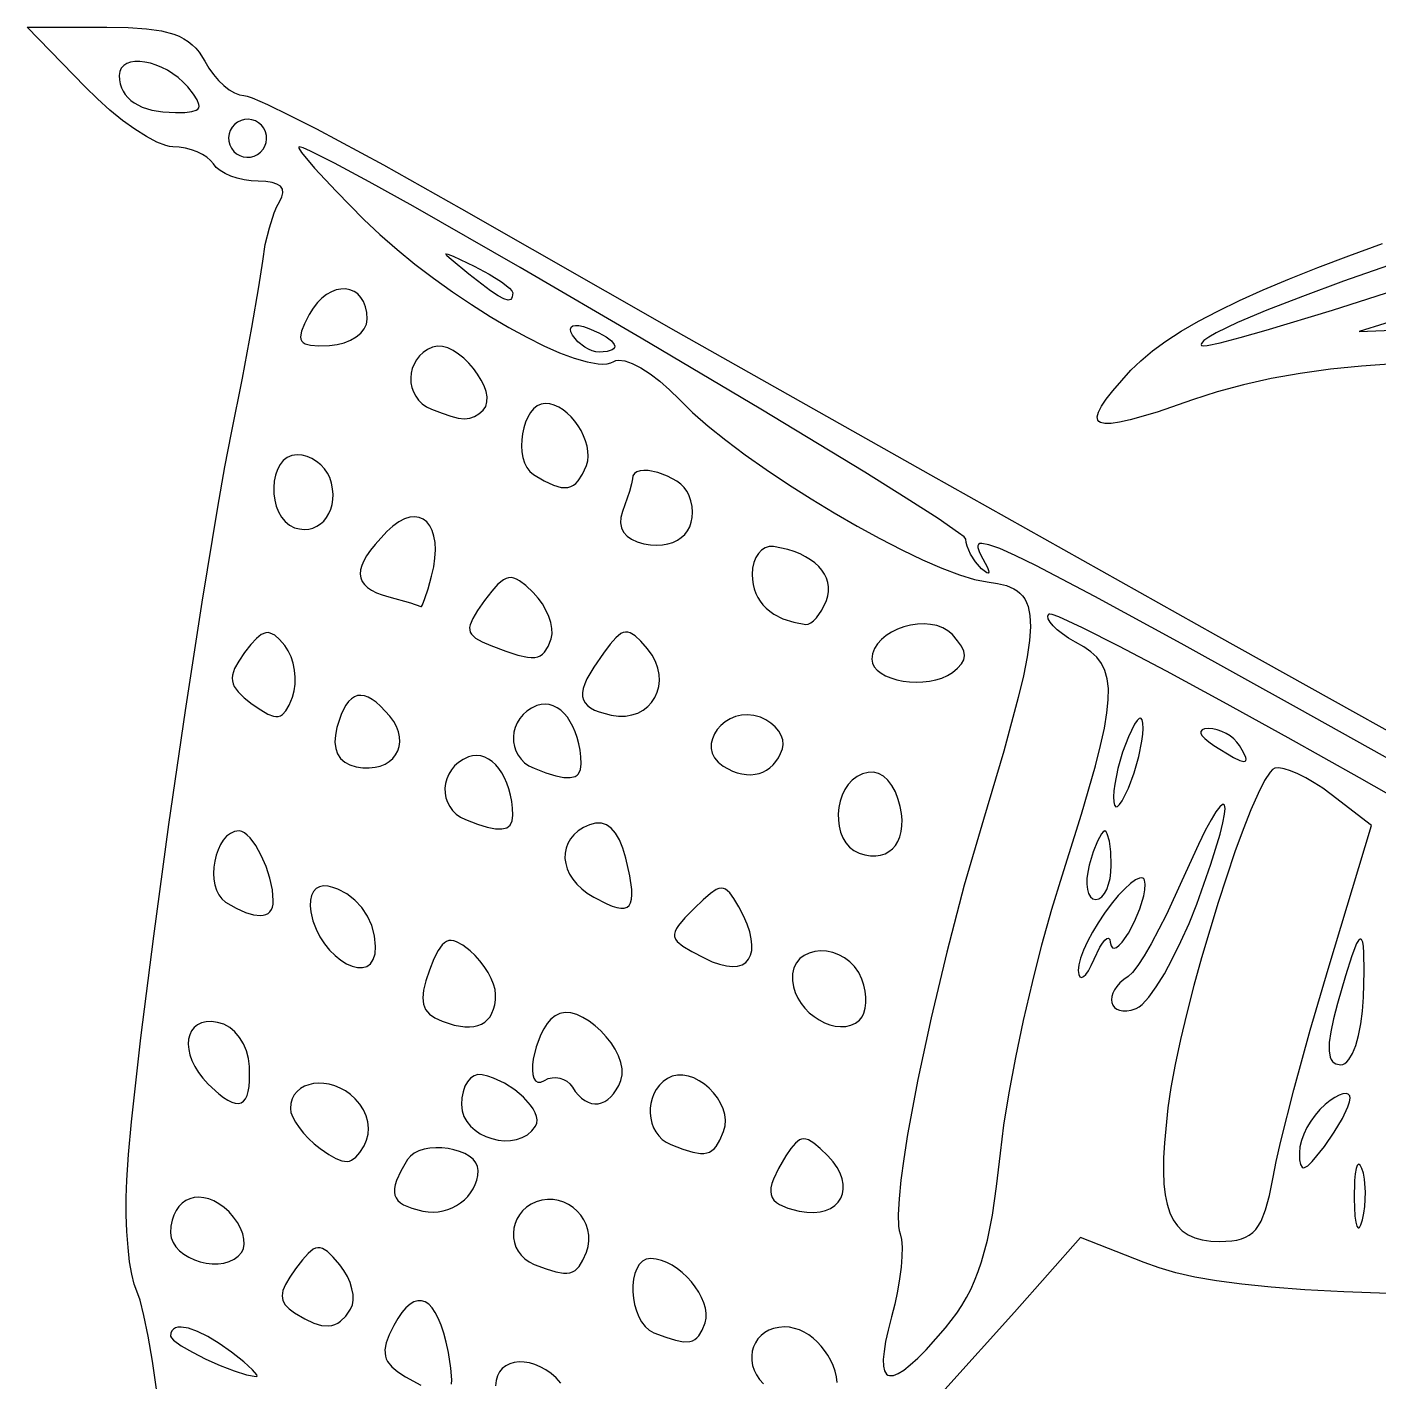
# Model space of a CAD drawing. Header units: millimetres. Extents: x 0.03 to 7.19, y 1.13 to 4.15.
# Drawn here: x 1.952 to 2.83, y 3.224 to 4.105 of the extents above; entities that cross this region are included whole.
import ezdxf

# ---------------------------------------------------------------- set-up
doc = ezdxf.new("R2010")
doc.units = ezdxf.units.MM

msp = doc.modelspace()

# ---------------------------------------------------------------- linework, layer by layer
at = {"flags": 128}
for points in [[(2.039167, 3.198346), (2.033468, 3.237882), (2.03066, 3.254251), (2.027995, 3.267642), (2.025558, 3.277522), (2.023435, 3.283358), (2.021609, 3.288017), (2.020015, 3.294517), (2.018681, 3.302562), (2.017633, 3.311854), (2.016898, 3.322098), (2.016505, 3.332998), (2.01648, 3.344257), (2.016851, 3.35558), (2.018007, 3.372172), (2.019987, 3.393535), (2.026069, 3.448053), (2.034391, 3.514099), (2.044247, 3.586637), (2.054932, 3.660632), (2.065738, 3.731047), (2.075961, 3.792847), (2.080632, 3.818943), (2.084893, 3.840997), (2.09192, 3.876527), (2.098079, 3.909408), (2.102704, 3.935979), (2.105129, 3.95258), (2.106832, 3.963424), (2.109471, 3.974319), (2.112686, 3.984002), (2.114396, 3.987992), (2.116115, 3.991205), (2.117668, 3.994302), (2.118267, 3.997004), (2.117918, 3.999307), (2.116629, 4.001205), (2.114405, 4.002691), (2.111252, 4.00376), (2.107176, 4.004405), (2.102185, 4.004622), (2.097581, 4.004848), (2.093015, 4.005498), (2.088608, 4.006526), (2.084476, 4.007885), (2.080741, 4.009531), (2.077521, 4.011418), (2.074934, 4.013501), (2.073101, 4.015733), (2.071326, 4.017965), (2.068904, 4.020047), (2.065944, 4.021934), (2.062553, 4.02358), (2.058839, 4.024939), (2.05491, 4.025967), (2.050874, 4.026617), (2.046837, 4.026844), (2.044669, 4.027046), (2.042177, 4.027637), (2.03634, 4.029912), (2.029563, 4.033509), (2.022079, 4.038267), (2.014123, 4.044029), (2.005929, 4.050633), (1.997733, 4.057921), (1.989768, 4.065733), (1.952074, 4.104622), (2.003865, 4.104622), (2.017824, 4.104378), (2.029559, 4.103589), (2.039325, 4.102164), (2.047377, 4.100016), (2.05084, 4.098642), (2.05397, 4.097054), (2.056799, 4.09524), (2.059359, 4.09319), (2.061682, 4.090892), (2.0638, 4.088335), (2.067546, 4.082399), (2.07021, 4.077934), (2.073228, 4.073766), (2.076495, 4.069987), (2.079907, 4.066688), (2.083361, 4.06396), (2.086753, 4.061895), (2.089979, 4.060585), (2.092935, 4.060122), (2.094971, 4.059735), (2.098252, 4.058613), (2.108255, 4.054307), (2.122365, 4.047507), (2.140001, 4.038514), (2.183532, 4.015153), (2.234212, 3.986635), (2.373504, 3.907143), (2.538949, 3.813674), (2.724248, 3.709772), (2.923101, 3.598983)], [(2.056435, 4.065733), (2.053498, 4.068921), (2.050278, 4.071797), (2.04684, 4.074349), (2.04325, 4.076567), (2.039572, 4.07844), (2.035872, 4.079956), (2.032215, 4.081105), (2.028666, 4.081877), (2.02529, 4.082259), (2.022153, 4.082242), (2.019319, 4.081814), (2.016855, 4.080965), (2.014824, 4.079683), (2.013293, 4.077959), (2.012327, 4.075779), (2.01199, 4.073135), (2.012147, 4.070361), (2.012614, 4.067739), (2.013384, 4.065272), (2.014454, 4.062964), (2.015816, 4.06082), (2.017466, 4.058842), (2.019397, 4.057035), (2.021605, 4.055403), (2.026826, 4.052675), (2.033084, 4.05069), (2.040334, 4.049477), (2.048532, 4.049066), (2.054527, 4.049214), (2.058999, 4.049723), (2.061996, 4.050688), (2.062954, 4.051372), (2.063561, 4.052207), (2.063822, 4.053203), (2.063743, 4.054374), (2.062585, 4.057287), (2.060133, 4.061041), (2.056435, 4.065733)], [(2.105837, 4.038899), (2.104319, 4.040882), (2.102485, 4.042474), (2.100408, 4.04366), (2.098157, 4.044424), (2.095801, 4.044748), (2.093412, 4.044618), (2.091058, 4.044016), (2.08881, 4.042927), (2.086831, 4.041404), (2.085241, 4.039567), (2.084056, 4.037487), (2.083292, 4.035234), (2.082968, 4.032878), (2.083099, 4.030488), (2.083702, 4.028134), (2.084796, 4.025885), (2.086315, 4.023907), (2.088148, 4.022317), (2.090225, 4.021132), (2.092476, 4.020368), (2.094832, 4.020043), (2.097222, 4.020174), (2.099575, 4.020778), (2.101824, 4.021872), (2.103806, 4.023394), (2.105398, 4.025229), (2.106584, 4.027307), (2.107346, 4.029557), (2.107669, 4.031911), (2.107536, 4.034299), (2.106931, 4.036652), (2.105837, 4.038899)], [(2.87931, 3.605344), (2.778735, 3.661525), (2.70188, 3.704175), (2.645784, 3.734783), (2.607487, 3.754837), (2.594087, 3.761371), (2.584026, 3.765826), (2.576935, 3.768386), (2.572442, 3.769238), (2.571055, 3.769082), (2.570179, 3.768569), (2.569767, 3.767721), (2.569774, 3.766563), (2.570858, 3.763407), (2.57306, 3.759288), (2.576045, 3.753548), (2.576725, 3.751662), (2.576867, 3.750457), (2.576473, 3.749947), (2.575546, 3.75015), (2.572101, 3.75276), (2.568172, 3.757135), (2.564957, 3.762198), (2.562787, 3.767323), (2.562196, 3.769714), (2.56199, 3.771885), (2.56079, 3.773384), (2.557289, 3.776186), (2.543989, 3.785345), (2.523293, 3.798653), (2.496405, 3.815402), (2.428867, 3.856389), (2.351004, 3.902635), (2.272446, 3.948473), (2.202822, 3.988233), (2.17437, 4.004062), (2.151761, 4.016246), (2.136201, 4.024076), (2.13144, 4.026137), (2.128893, 4.026844), (2.128537, 4.026599), (2.12868, 4.02588), (2.130374, 4.023118), (2.138792, 4.012972), (2.152768, 3.997957), (2.170921, 3.979622), (2.181312, 3.969816), (2.192414, 3.960126), (2.204068, 3.950643), (2.216115, 3.941457), (2.228396, 3.932659), (2.24075, 3.924339), (2.253018, 3.916588), (2.265041, 3.909497), (2.276659, 3.903155), (2.287712, 3.897654), (2.298042, 3.893084), (2.307489, 3.889536), (2.315893, 3.8871), (2.323095, 3.885867), (2.326195, 3.88573), (2.328935, 3.885927), (2.331295, 3.886471), (2.333254, 3.887372), (2.334645, 3.887966), (2.336308, 3.888215), (2.340362, 3.887729), (2.345241, 3.886015), (2.350771, 3.883175), (2.356777, 3.879312), (2.363082, 3.874526), (2.369513, 3.868919), (2.375893, 3.862594), (2.38435, 3.854302), (2.39446, 3.84547), (2.405982, 3.836239), (2.418678, 3.82675), (2.432311, 3.817144), (2.44664, 3.807563), (2.461428, 3.798149), (2.476436, 3.789042), (2.491426, 3.780383), (2.506158, 3.772315), (2.520394, 3.764979), (2.533895, 3.758516), (2.546423, 3.753067), (2.557739, 3.748773), (2.567605, 3.745777), (2.575782, 3.744219), (2.582475, 3.743245), (2.588266, 3.741795), (2.593152, 3.739723), (2.595256, 3.738408), (2.597132, 3.736882), (2.598782, 3.735128), (2.600203, 3.733128), (2.601397, 3.730862), (2.602363, 3.728313), (2.603609, 3.722293), (2.60394, 3.714922), (2.603352, 3.706053), (2.601844, 3.695542), (2.599413, 3.683241), (2.596057, 3.669006), (2.586561, 3.634148), (2.573337, 3.589802), (2.560975, 3.547145), (2.549531, 3.503655), (2.539348, 3.461036), (2.530768, 3.420991), (2.524134, 3.385226), (2.521653, 3.369481), (2.519787, 3.355445), (2.518578, 3.34333), (2.518069, 3.333351), (2.518304, 3.32572), (2.518713, 3.322851), (2.519324, 3.320649), (2.520179, 3.31702), (2.520542, 3.312061), (2.520436, 3.305993), (2.519884, 3.299036), (2.51891, 3.291413), (2.517536, 3.283343), (2.515787, 3.275047), (2.513685, 3.266747), (2.511467, 3.258198), (2.509837, 3.250731), (2.508793, 3.244344), (2.508335, 3.239038), (2.508465, 3.234812), (2.509182, 3.231666), (2.510487, 3.229601), (2.51136, 3.228974), (2.512379, 3.228616), (2.514859, 3.228712), (2.517928, 3.229887), (2.521584, 3.232143), (2.525829, 3.235479), (2.530663, 3.239895), (2.536086, 3.24539), (2.548699, 3.259622)], [(2.839806, 3.88584), (2.819031, 3.884452), (2.798819, 3.882387), (2.779256, 3.879658), (2.760428, 3.876279), (2.742421, 3.872263), (2.725321, 3.867623), (2.709212, 3.862372), (2.686151, 3.854513), (2.668615, 3.849413), (2.661863, 3.847925), (2.656423, 3.84716), (2.652274, 3.847128), (2.649393, 3.84784), (2.648421, 3.848479), (2.647756, 3.849308), (2.647398, 3.850329), (2.647342, 3.851543), (2.648126, 3.854555), (2.650087, 3.858356), (2.653202, 3.862956), (2.657448, 3.868367), (2.66924, 3.881663), (2.675616, 3.887923), (2.683129, 3.894214), (2.691833, 3.90056), (2.701784, 3.906984), (2.713034, 3.913509), (2.725639, 3.92016), (2.739652, 3.926961), (2.755129, 3.933934), (2.772124, 3.941104), (2.79069, 3.948494), (2.810883, 3.956128), (2.832756, 3.96403)], [(2.239101, 3.944122), (2.227526, 3.953566), (2.224759, 3.956115), (2.224053, 3.957288), (2.225443, 3.957138), (2.228965, 3.955719), (2.242546, 3.949288), (2.252253, 3.944174), (2.260202, 3.939212), (2.265573, 3.934968), (2.267036, 3.933293), (2.267546, 3.93201), (2.267254, 3.929345), (2.266864, 3.928415), (2.266291, 3.927762), (2.265517, 3.927394), (2.264526, 3.927317), (2.261829, 3.928066), (2.258068, 3.930065), (2.253114, 3.93337), (2.239101, 3.944122)], [(2.836602, 3.949829), (2.807308, 3.939497), (2.78066, 3.929682), (2.757459, 3.920652), (2.738507, 3.912675), (2.724605, 3.906017), (2.719799, 3.903267), (2.716555, 3.900947), (2.714974, 3.899091), (2.714839, 3.898348), (2.715157, 3.897733), (2.716265, 3.897543), (2.718694, 3.897804), (2.727234, 3.899599), (2.740215, 3.902953), (2.757075, 3.907703), (2.80019, 3.920742), (2.852087, 3.937413)], [(2.173101, 3.914802), (2.172817, 3.919167), (2.172, 3.922997), (2.170706, 3.926287), (2.168989, 3.929035), (2.166904, 3.931234), (2.164506, 3.93288), (2.161851, 3.933969), (2.158992, 3.934497), (2.155985, 3.934457), (2.152884, 3.933847), (2.149745, 3.932662), (2.146623, 3.930896), (2.143571, 3.928545), (2.140646, 3.925606), (2.137902, 3.922073), (2.135393, 3.917941), (2.132309, 3.911818), (2.130405, 3.906986), (2.129766, 3.903316), (2.129948, 3.901876), (2.130478, 3.900677), (2.131367, 3.899704), (2.132625, 3.898939), (2.136293, 3.897972), (2.141567, 3.897646), (2.148532, 3.89783), (2.153468, 3.8984), (2.158072, 3.899552), (2.162245, 3.901218), (2.165884, 3.903326), (2.168891, 3.905809), (2.171163, 3.908595), (2.1726, 3.911616), (2.173101, 3.914802)], [(2.867546, 3.922497), (2.817546, 3.906816), (2.887379, 3.909677)], [(2.306504, 3.904497), (2.305431, 3.906646), (2.305107, 3.908365), (2.305497, 3.909641), (2.306567, 3.910458), (2.308282, 3.910803), (2.31061, 3.910661), (2.313514, 3.910017), (2.316962, 3.908858), (2.323437, 3.906077), (2.328393, 3.903342), (2.331786, 3.900755), (2.333572, 3.898413), (2.333848, 3.897366), (2.333706, 3.896418), (2.33314, 3.895582), (2.332144, 3.894869), (2.328842, 3.893867), (2.323754, 3.89351), (2.321515, 3.893735), (2.319158, 3.894377), (2.316754, 3.895393), (2.314374, 3.896738), (2.309967, 3.900231), (2.308082, 3.90229), (2.306504, 3.904497)], [(2.248365, 3.855816), (2.250041, 3.858214), (2.25086, 3.861084), (2.250898, 3.864329), (2.250234, 3.867852), (2.248944, 3.871558), (2.247105, 3.875349), (2.244796, 3.87913), (2.242093, 3.882804), (2.239073, 3.886274), (2.235814, 3.889444), (2.232393, 3.892217), (2.228887, 3.894498), (2.225373, 3.896189), (2.221929, 3.897194), (2.218632, 3.897416), (2.21556, 3.89676), (2.212285, 3.895214), (2.209435, 3.893285), (2.207011, 3.891026), (2.205014, 3.888492), (2.203446, 3.885737), (2.202306, 3.882816), (2.201597, 3.879783), (2.20132, 3.876693), (2.201475, 3.873599), (2.202064, 3.870557), (2.203088, 3.867621), (2.204548, 3.864844), (2.206445, 3.862282), (2.20878, 3.859989), (2.211554, 3.858019), (2.214768, 3.856427), (2.221655, 3.853765), (2.227406, 3.851849), (2.232206, 3.850676), (2.236238, 3.850241), (2.239687, 3.850542), (2.242735, 3.851574), (2.245566, 3.853333), (2.248365, 3.855816)], [(2.315476, 3.819927), (2.316288, 3.822828), (2.316605, 3.825923), (2.316463, 3.82916), (2.315896, 3.832486), (2.31494, 3.835848), (2.31363, 3.839193), (2.312, 3.84247), (2.310086, 3.845625), (2.307922, 3.848606), (2.305543, 3.85136), (2.302986, 3.853835), (2.300283, 3.855978), (2.297471, 3.857736), (2.294584, 3.859057), (2.291658, 3.859888), (2.288726, 3.860177), (2.285954, 3.859756), (2.283412, 3.858555), (2.281117, 3.856672), (2.279085, 3.854204), (2.277332, 3.851246), (2.275875, 3.847895), (2.274728, 3.844248), (2.273909, 3.840401), (2.273433, 3.836451), (2.273316, 3.832494), (2.273574, 3.828626), (2.274224, 3.824945), (2.275282, 3.821546), (2.276763, 3.818526), (2.278683, 3.815982), (2.28106, 3.81401), (2.288074, 3.809859), (2.294033, 3.807058), (2.299077, 3.80563), (2.3013, 3.805438), (2.303346, 3.805599), (2.305234, 3.806115), (2.30698, 3.806989), (2.308603, 3.808225), (2.31012, 3.809825), (2.312905, 3.814129), (2.315476, 3.819927)], [(2.148657, 3.811941), (2.147194, 3.814934), (2.145218, 3.817727), (2.142816, 3.820257), (2.140075, 3.822465), (2.137082, 3.824289), (2.133924, 3.825668), (2.130689, 3.82654), (2.127462, 3.826844), (2.124066, 3.826384), (2.121092, 3.825077), (2.118544, 3.823033), (2.116426, 3.820363), (2.114742, 3.817175), (2.113495, 3.81358), (2.112689, 3.809688), (2.112327, 3.805609), (2.112414, 3.801453), (2.112952, 3.797329), (2.113947, 3.793348), (2.1154, 3.789619), (2.117316, 3.786253), (2.119699, 3.783359), (2.122552, 3.781047), (2.125879, 3.779427), (2.12907, 3.778585), (2.132139, 3.778287), (2.13506, 3.778499), (2.137809, 3.779185), (2.140363, 3.780312), (2.142698, 3.781845), (2.144789, 3.783749), (2.146612, 3.785991), (2.148143, 3.788536), (2.149358, 3.791349), (2.150232, 3.794397), (2.150742, 3.797644), (2.150864, 3.801056), (2.150573, 3.804599), (2.149845, 3.808239), (2.148657, 3.811941)], [(2.38199, 3.80083), (2.380743, 3.803254), (2.378959, 3.805551), (2.376724, 3.807697), (2.374122, 3.80967), (2.368161, 3.812996), (2.361756, 3.81534), (2.355588, 3.816511), (2.352807, 3.816597), (2.35034, 3.816318), (2.348273, 3.815651), (2.346691, 3.814571), (2.34568, 3.813056), (2.345324, 3.81108), (2.34482, 3.807967), (2.343449, 3.802924), (2.338949, 3.78983), (2.337881, 3.786064), (2.337656, 3.782569), (2.338252, 3.779374), (2.339648, 3.77651), (2.341825, 3.774009), (2.344763, 3.7719), (2.34844, 3.770215), (2.352837, 3.768983), (2.357119, 3.768294), (2.36116, 3.768057), (2.364942, 3.768252), (2.368445, 3.768859), (2.371652, 3.769857), (2.374543, 3.771226), (2.3771, 3.772945), (2.379304, 3.774995), (2.381137, 3.777354), (2.382579, 3.780002), (2.383613, 3.78292), (2.384218, 3.786086), (2.384378, 3.789481), (2.384072, 3.793083), (2.383282, 3.796873), (2.38199, 3.80083)], [(2.214879, 3.74783), (2.216253, 3.753995), (2.217062, 3.759719), (2.217336, 3.764973), (2.217105, 3.769727), (2.216398, 3.773951), (2.215246, 3.777615), (2.213679, 3.780688), (2.211726, 3.783142), (2.209418, 3.784947), (2.206785, 3.786071), (2.203855, 3.786486), (2.20066, 3.786162), (2.19723, 3.785068), (2.193594, 3.783175), (2.189781, 3.780453), (2.185824, 3.776872), (2.178133, 3.768569), (2.175126, 3.764785), (2.172678, 3.761237), (2.170789, 3.757918), (2.169459, 3.75482), (2.16869, 3.751937), (2.16848, 3.749262), (2.16883, 3.746788), (2.169741, 3.744507), (2.171213, 3.742413), (2.173245, 3.740498), (2.175839, 3.738757), (2.178994, 3.73718), (2.182711, 3.735763), (2.18699, 3.734497), (2.201157, 3.730535), (2.207907, 3.728135), (2.208318, 3.728305), (2.208918, 3.729291), (2.21057, 3.733389), (2.212633, 3.739784), (2.214879, 3.74783)], [(2.471421, 3.732038), (2.472353, 3.735079), (2.472811, 3.738072), (2.472807, 3.741004), (2.472355, 3.743861), (2.47147, 3.746629), (2.470164, 3.749294), (2.468452, 3.751842), (2.466346, 3.754259), (2.463861, 3.756531), (2.46101, 3.758645), (2.457808, 3.760586), (2.454266, 3.762341), (2.4504, 3.763896), (2.446223, 3.765236), (2.43699, 3.767219), (2.4342, 3.767225), (2.431597, 3.76643), (2.429239, 3.764908), (2.427181, 3.762734), (2.425482, 3.759983), (2.424197, 3.756729), (2.423385, 3.753046), (2.423101, 3.74901), (2.423249, 3.745722), (2.423688, 3.742582), (2.424415, 3.739596), (2.425424, 3.736768), (2.426713, 3.734101), (2.428275, 3.7316), (2.430108, 3.729268), (2.432206, 3.727111), (2.434564, 3.725132), (2.43718, 3.723335), (2.443164, 3.720303), (2.450122, 3.71805), (2.458018, 3.716608), (2.459581, 3.716763), (2.461286, 3.717552), (2.463078, 3.718911), (2.464902, 3.720776), (2.468426, 3.725774), (2.471421, 3.732038)], [(2.292504, 3.707302), (2.293098, 3.710401), (2.293015, 3.713928), (2.292303, 3.71776), (2.291009, 3.721776), (2.289181, 3.725852), (2.286865, 3.729867), (2.28411, 3.733696), (2.280962, 3.737219), (2.276107, 3.741812), (2.271969, 3.744983), (2.270096, 3.746024), (2.268316, 3.746695), (2.266599, 3.746991), (2.264917, 3.746908), (2.263241, 3.746441), (2.261541, 3.745586), (2.257955, 3.742689), (2.253927, 3.738182), (2.249226, 3.732024), (2.244748, 3.725662), (2.241635, 3.720512), (2.239918, 3.716357), (2.239592, 3.714585), (2.239627, 3.712979), (2.240027, 3.711513), (2.240795, 3.71016), (2.243451, 3.707681), (2.247626, 3.705324), (2.253351, 3.702872), (2.263127, 3.699153), (2.270953, 3.696593), (2.277107, 3.695222), (2.279643, 3.694992), (2.281865, 3.695071), (2.283808, 3.695463), (2.285507, 3.696172), (2.286995, 3.697202), (2.288308, 3.698557), (2.290548, 3.702256), (2.292504, 3.707302)], [(2.548699, 3.259622), (2.556074, 3.269196), (2.559344, 3.274143), (2.562358, 3.279266), (2.565131, 3.284616), (2.567681, 3.290244), (2.570022, 3.296201), (2.572171, 3.30254), (2.575958, 3.316566), (2.579171, 3.332733), (2.58194, 3.351452), (2.584393, 3.373135), (2.586674, 3.391383), (2.590062, 3.41233), (2.594394, 3.435238), (2.599506, 3.459368), (2.605233, 3.483981), (2.611411, 3.508339), (2.617875, 3.531701), (2.624462, 3.55333), (2.63703, 3.593241), (2.646184, 3.624805), (2.649502, 3.637827), (2.651993, 3.649205), (2.653664, 3.659088), (2.654525, 3.667623), (2.654584, 3.674959), (2.653849, 3.681243), (2.652329, 3.686622), (2.650033, 3.691246), (2.646969, 3.695261), (2.643145, 3.698816), (2.638571, 3.702058), (2.633254, 3.705135), (2.628718, 3.707746), (2.624718, 3.710413), (2.621327, 3.713062), (2.618613, 3.715618), (2.61665, 3.718006), (2.615506, 3.720151), (2.615253, 3.721978), (2.615962, 3.723413), (2.616584, 3.723532), (2.617832, 3.723286), (2.622142, 3.721735), (2.637568, 3.714642), (2.661211, 3.702683), (2.692044, 3.68641), (2.729038, 3.666372), (2.771164, 3.64312), (2.817393, 3.617205), (2.866699, 3.589177)], [(2.553185, 3.709969), (2.550283, 3.712504), (2.546906, 3.714437), (2.543143, 3.715795), (2.539088, 3.716607), (2.534831, 3.7169), (2.530464, 3.716702), (2.526079, 3.716042), (2.521766, 3.714948), (2.517618, 3.713447), (2.513727, 3.711569), (2.510182, 3.70934), (2.507077, 3.706789), (2.504503, 3.703944), (2.502551, 3.700834), (2.501312, 3.697485), (2.500879, 3.693927), (2.501294, 3.69133), (2.502482, 3.688943), (2.50436, 3.68678), (2.506843, 3.684856), (2.509847, 3.683183), (2.513287, 3.681776), (2.51708, 3.680648), (2.521141, 3.679814), (2.525387, 3.679287), (2.529732, 3.679081), (2.534093, 3.67921), (2.538385, 3.679687), (2.542525, 3.680526), (2.546427, 3.681742), (2.550009, 3.683348), (2.553185, 3.685358), (2.556625, 3.688215), (2.559083, 3.690936), (2.560558, 3.69362), (2.561049, 3.696366), (2.560558, 3.699275), (2.559083, 3.702446), (2.556625, 3.705977), (2.553185, 3.709969)], [(2.119532, 3.702844), (2.116076, 3.706812), (2.112957, 3.709535), (2.110035, 3.710986), (2.108602, 3.711228), (2.107166, 3.711142), (2.104209, 3.709978), (2.101022, 3.707469), (2.097464, 3.70359), (2.093393, 3.698316), (2.089544, 3.692701), (2.086914, 3.687892), (2.085531, 3.683689), (2.085317, 3.681752), (2.085426, 3.679892), (2.085861, 3.678085), (2.086627, 3.676305), (2.089164, 3.672726), (2.093067, 3.668958), (2.098365, 3.664802), (2.103844, 3.660986), (2.108383, 3.658369), (2.112136, 3.656977), (2.113766, 3.656749), (2.115258, 3.656837), (2.116629, 3.657245), (2.117901, 3.657975), (2.120221, 3.660419), (2.12237, 3.664195), (2.124504, 3.66933), (2.125656, 3.673377), (2.12626, 3.677738), (2.126338, 3.682278), (2.125909, 3.686858), (2.124993, 3.691341), (2.123612, 3.695592), (2.121784, 3.699471), (2.119532, 3.702844)], [(2.355115, 3.700649), (2.350778, 3.705641), (2.347113, 3.709152), (2.343892, 3.711162), (2.342377, 3.711597), (2.340888, 3.711649), (2.339395, 3.711315), (2.337871, 3.710592), (2.334613, 3.70797), (2.330887, 3.70376), (2.326462, 3.697941), (2.320169, 3.688821), (2.315812, 3.681187), (2.314365, 3.677878), (2.31341, 3.674881), (2.31295, 3.672176), (2.312985, 3.669743), (2.313519, 3.667563), (2.314555, 3.665614), (2.316094, 3.663879), (2.31814, 3.662336), (2.320695, 3.660965), (2.32376, 3.659747), (2.331435, 3.657691), (2.336261, 3.657016), (2.340786, 3.657051), (2.344979, 3.657742), (2.348809, 3.65903), (2.352244, 3.660861), (2.355254, 3.663177), (2.357808, 3.665922), (2.359874, 3.66904), (2.361421, 3.672475), (2.362419, 3.67617), (2.362835, 3.680068), (2.36264, 3.684115), (2.361801, 3.688252), (2.360288, 3.692425), (2.35807, 3.696576), (2.355115, 3.700649)], [(2.187768, 3.657024), (2.181766, 3.663515), (2.178957, 3.665969), (2.176273, 3.667893), (2.173714, 3.669289), (2.171279, 3.670156), (2.168964, 3.670493), (2.16677, 3.6703), (2.164694, 3.669578), (2.162736, 3.668324), (2.160893, 3.66654), (2.159164, 3.664225), (2.157549, 3.661379), (2.156045, 3.658001), (2.153365, 3.649649), (2.152346, 3.644582), (2.152078, 3.640032), (2.152555, 3.63601), (2.153773, 3.632524), (2.155728, 3.629586), (2.158414, 3.627204), (2.161827, 3.625389), (2.165962, 3.624149), (2.170296, 3.623488), (2.174353, 3.623369), (2.178107, 3.623753), (2.181534, 3.624602), (2.184607, 3.625878), (2.1873, 3.627542), (2.18959, 3.629555), (2.191449, 3.631878), (2.192852, 3.634474), (2.193774, 3.637304), (2.194189, 3.640328), (2.194072, 3.643509), (2.193397, 3.646807), (2.192138, 3.650185), (2.19027, 3.653604), (2.187768, 3.657024)], [(2.31199, 3.625927), (2.311827, 3.630481), (2.311351, 3.63487), (2.310582, 3.639067), (2.309542, 3.643045), (2.30825, 3.646777), (2.306726, 3.650235), (2.304992, 3.653393), (2.303068, 3.656224), (2.300975, 3.6587), (2.298731, 3.660796), (2.296359, 3.662482), (2.293879, 3.663734), (2.29131, 3.664523), (2.288675, 3.664822), (2.285992, 3.664605), (2.283282, 3.663844), (2.279848, 3.662238), (2.276845, 3.660258), (2.274275, 3.657957), (2.272142, 3.655389), (2.270446, 3.652606), (2.269192, 3.649662), (2.26838, 3.646611), (2.268015, 3.643505), (2.268097, 3.640398), (2.26863, 3.637344), (2.269617, 3.634394), (2.271059, 3.631604), (2.27296, 3.629025), (2.275321, 3.626712), (2.278145, 3.624717), (2.281435, 3.623094), (2.289084, 3.620206), (2.29552, 3.618234), (2.300801, 3.617182), (2.304988, 3.617057), (2.308141, 3.617864), (2.309349, 3.618618), (2.310319, 3.619607), (2.311582, 3.622293), (2.31199, 3.625927)], [(2.442768, 3.635858), (2.443269, 3.638657), (2.442997, 3.641551), (2.442013, 3.644457), (2.440374, 3.64729), (2.438139, 3.649968), (2.435368, 3.652406), (2.432118, 3.654523), (2.428449, 3.656233), (2.424234, 3.657445), (2.420109, 3.657876), (2.41613, 3.657602), (2.412357, 3.6567), (2.408848, 3.655246), (2.40566, 3.653315), (2.402851, 3.650984), (2.40048, 3.648328), (2.398605, 3.645424), (2.397283, 3.642349), (2.396574, 3.639177), (2.396535, 3.635985), (2.397223, 3.632849), (2.398699, 3.629845), (2.401018, 3.627049), (2.40424, 3.624538), (2.41045, 3.621278), (2.4135, 3.620177), (2.416493, 3.619422), (2.419415, 3.61901), (2.422252, 3.618936), (2.42499, 3.619197), (2.427613, 3.619786), (2.430109, 3.620702), (2.432461, 3.621938), (2.434656, 3.623491), (2.43668, 3.625357), (2.438517, 3.62753), (2.440154, 3.630008), (2.441576, 3.632785), (2.442768, 3.635858)], [(2.677087, 3.649066), (2.676924, 3.652416), (2.676442, 3.654596), (2.675654, 3.655614), (2.674572, 3.655476), (2.673208, 3.654189), (2.671574, 3.651761), (2.667546, 3.64351), (2.663832, 3.633567), (2.660794, 3.62292), (2.658743, 3.612846), (2.658185, 3.608423), (2.65799, 3.604622), (2.658154, 3.601271), (2.658636, 3.599089), (2.659424, 3.59807), (2.660508, 3.598207), (2.661873, 3.599492), (2.66351, 3.60192), (2.667546, 3.610177), (2.671252, 3.620121), (2.674285, 3.630767), (2.676335, 3.640841), (2.676893, 3.645264), (2.677087, 3.649066)], [(2.739768, 3.637955), (2.738118, 3.640183), (2.736055, 3.642255), (2.733664, 3.644125), (2.731025, 3.64575), (2.728222, 3.647084), (2.725338, 3.648084), (2.722456, 3.648704), (2.719657, 3.648899), (2.717113, 3.648663), (2.715435, 3.648053), (2.714615, 3.647094), (2.714645, 3.645813), (2.715516, 3.644233), (2.717221, 3.64238), (2.719752, 3.640279), (2.723101, 3.637955), (2.735909, 3.630197), (2.740001, 3.628258), (2.742633, 3.627611), (2.74342, 3.627773), (2.743865, 3.628258), (2.743975, 3.629066), (2.743758, 3.630197), (2.742372, 3.633429), (2.739768, 3.637955)], [(2.267546, 3.592594), (2.267383, 3.597148), (2.266906, 3.601537), (2.266138, 3.605734), (2.265097, 3.609712), (2.263805, 3.613443), (2.262282, 3.616902), (2.260548, 3.62006), (2.258624, 3.622891), (2.25653, 3.625367), (2.254287, 3.627462), (2.251915, 3.629149), (2.249434, 3.6304), (2.246866, 3.631189), (2.24423, 3.631489), (2.241547, 3.631271), (2.238837, 3.63051), (2.235404, 3.628905), (2.232401, 3.626925), (2.229831, 3.624624), (2.227697, 3.622055), (2.226002, 3.619273), (2.224747, 3.616329), (2.223936, 3.613278), (2.22357, 3.610172), (2.223653, 3.607065), (2.224186, 3.60401), (2.225173, 3.601061), (2.226615, 3.59827), (2.228515, 3.595692), (2.230876, 3.593378), (2.2337, 3.591383), (2.23699, 3.58976), (2.24464, 3.586873), (2.251075, 3.5849), (2.256357, 3.583849), (2.260544, 3.583724), (2.263697, 3.584531), (2.264904, 3.585285), (2.265875, 3.586274), (2.267138, 3.58896), (2.267546, 3.592594)], [(2.518074, 3.602927), (2.516201, 3.607816), (2.513946, 3.611962), (2.511349, 3.615334), (2.508456, 3.617903), (2.505306, 3.619637), (2.501945, 3.620505), (2.498413, 3.620478), (2.494754, 3.619524), (2.491267, 3.617776), (2.488209, 3.615426), (2.485584, 3.612563), (2.483395, 3.609273), (2.481647, 3.605642), (2.480343, 3.601757), (2.479487, 3.597706), (2.479082, 3.593575), (2.479133, 3.58945), (2.479642, 3.585419), (2.480614, 3.581567), (2.482053, 3.577983), (2.483962, 3.574753), (2.486344, 3.571963), (2.489204, 3.569701), (2.492546, 3.568052), (2.496396, 3.566889), (2.500028, 3.566284), (2.503425, 3.566214), (2.506568, 3.566654), (2.50944, 3.567579), (2.512023, 3.568967), (2.5143, 3.570792), (2.516252, 3.573031), (2.517863, 3.575659), (2.519114, 3.578653), (2.519987, 3.581987), (2.520466, 3.585638), (2.520531, 3.589582), (2.520166, 3.593794), (2.519353, 3.59825), (2.518074, 3.602927)], [(2.761518, 3.357399), (2.763611, 3.367677), (2.766679, 3.380952), (2.775148, 3.414281), (2.78575, 3.452954), (2.79731, 3.492538), (2.825546, 3.58601), (2.799324, 3.606163), (2.79384, 3.610146), (2.788313, 3.613734), (2.782893, 3.616859), (2.77773, 3.619451), (2.772974, 3.62144), (2.768777, 3.622757), (2.765287, 3.623331), (2.762657, 3.623094), (2.761259, 3.622271), (2.759678, 3.620633), (2.75602, 3.615081), (2.751791, 3.606777), (2.747096, 3.59606), (2.742043, 3.583268), (2.736737, 3.56874), (2.725796, 3.535833), (2.715125, 3.50005), (2.710158, 3.481927), (2.705579, 3.464102), (2.701493, 3.446912), (2.698009, 3.430699), (2.695231, 3.415799), (2.693268, 3.402552), (2.690997, 3.379896), (2.690467, 3.370063), (2.69036, 3.361178), (2.69069, 3.353207), (2.69147, 3.346115), (2.692713, 3.339865), (2.694435, 3.334424), (2.696648, 3.329754), (2.699366, 3.325822), (2.702603, 3.322592), (2.706373, 3.320029), (2.71069, 3.318096), (2.715568, 3.31676), (2.72102, 3.315983), (2.72706, 3.315733), (2.734695, 3.316104), (2.737995, 3.316613), (2.740983, 3.317378), (2.743684, 3.318428), (2.746122, 3.319794), (2.748322, 3.321505), (2.75031, 3.323592), (2.752109, 3.326084), (2.753745, 3.329012), (2.756626, 3.336293), (2.759151, 3.345676), (2.761518, 3.357399)], [(2.711962, 3.534885), (2.721194, 3.560867), (2.727178, 3.580388), (2.728993, 3.58766), (2.730046, 3.593238), (2.730354, 3.597096), (2.729933, 3.599207), (2.729455, 3.599599), (2.728801, 3.599544), (2.726973, 3.598082), (2.724468, 3.594794), (2.7213, 3.589653), (2.717488, 3.582634), (2.713048, 3.573709), (2.702351, 3.550038), (2.69225, 3.528036), (2.682313, 3.508993), (2.677763, 3.501217), (2.673683, 3.494944), (2.670216, 3.49043), (2.667504, 3.487927), (2.664518, 3.485859), (2.662024, 3.483684), (2.660014, 3.481447), (2.658474, 3.479194), (2.657394, 3.476967), (2.656763, 3.474814), (2.65657, 3.472777), (2.656803, 3.470903), (2.657451, 3.469235), (2.658504, 3.467819), (2.65995, 3.466698), (2.661778, 3.465919), (2.663976, 3.465526), (2.666534, 3.465563), (2.669441, 3.466075), (2.672685, 3.467108), (2.674461, 3.468062), (2.676421, 3.469617), (2.680814, 3.474385), (2.685703, 3.481136), (2.690928, 3.48959), (2.696327, 3.49947), (2.701739, 3.510498), (2.707005, 3.522396), (2.711962, 3.534885)], [(2.11199, 3.537038), (2.111402, 3.544231), (2.109776, 3.551831), (2.107317, 3.559417), (2.104233, 3.566568), (2.10073, 3.572862), (2.097014, 3.57788), (2.09514, 3.579778), (2.093291, 3.581199), (2.091492, 3.582091), (2.089768, 3.582399), (2.08685, 3.581981), (2.084164, 3.580791), (2.08173, 3.578923), (2.079563, 3.576473), (2.077684, 3.573535), (2.076109, 3.570205), (2.074856, 3.566578), (2.073943, 3.562748), (2.073389, 3.558811), (2.073211, 3.554862), (2.073427, 3.550996), (2.074055, 3.547308), (2.075113, 3.543892), (2.076619, 3.540844), (2.07859, 3.538259), (2.081046, 3.536233), (2.087819, 3.532301), (2.093879, 3.529525), (2.099168, 3.527902), (2.103627, 3.527432), (2.105527, 3.527629), (2.107198, 3.528113), (2.108632, 3.528884), (2.109821, 3.529942), (2.110759, 3.531286), (2.111438, 3.532917), (2.111851, 3.534835), (2.11199, 3.537038)], [(2.34099, 3.564816), (2.339079, 3.571313), (2.336884, 3.576713), (2.334398, 3.581022), (2.331617, 3.584245), (2.328534, 3.586386), (2.325145, 3.587451), (2.321442, 3.587444), (2.317421, 3.586372), (2.3135, 3.584572), (2.310137, 3.582426), (2.307329, 3.579976), (2.305074, 3.577262), (2.303369, 3.574326), (2.302212, 3.571211), (2.301601, 3.567957), (2.301532, 3.564608), (2.302003, 3.561203), (2.303013, 3.557786), (2.304558, 3.554397), (2.306636, 3.551079), (2.309244, 3.547872), (2.31238, 3.54482), (2.316042, 3.541963), (2.320226, 3.539344), (2.328656, 3.535012), (2.332171, 3.53356), (2.335234, 3.532603), (2.337858, 3.532155), (2.340054, 3.532229), (2.341833, 3.53284), (2.343207, 3.534002), (2.344187, 3.535729), (2.344785, 3.538034), (2.345013, 3.540933), (2.344881, 3.544439), (2.343585, 3.553329), (2.34099, 3.564816)], [(2.656435, 3.560177), (2.656099, 3.568806), (2.655183, 3.575872), (2.653827, 3.580646), (2.653028, 3.581946), (2.652171, 3.582399), (2.651195, 3.581946), (2.650056, 3.580646), (2.647454, 3.575872), (2.644692, 3.568806), (2.642101, 3.560177), (2.64114, 3.555713), (2.64064, 3.551549), (2.640585, 3.547775), (2.640956, 3.544483), (2.641735, 3.541763), (2.642906, 3.539708), (2.644451, 3.538408), (2.646351, 3.537955), (2.648376, 3.538408), (2.650265, 3.539708), (2.651977, 3.541763), (2.653471, 3.544483), (2.654705, 3.547775), (2.655638, 3.551549), (2.656229, 3.555713), (2.656435, 3.560177)], [(2.655824, 3.510177), (2.6563, 3.507778), (2.65718, 3.506473), (2.658403, 3.506164), (2.65991, 3.506751), (2.661641, 3.508136), (2.663538, 3.510221), (2.667587, 3.516092), (2.671582, 3.523575), (2.675046, 3.531878), (2.677503, 3.540213), (2.678205, 3.544145), (2.678476, 3.547788), (2.678073, 3.550392), (2.677555, 3.551205), (2.676841, 3.551701), (2.675939, 3.551884), (2.674859, 3.551761), (2.672206, 3.550618), (2.668958, 3.548318), (2.665195, 3.544905), (2.660995, 3.540427), (2.656435, 3.534927), (2.651986, 3.528946), (2.647867, 3.522778), (2.644165, 3.5166), (2.640968, 3.510589), (2.638364, 3.504922), (2.636441, 3.499777), (2.635287, 3.49533), (2.63499, 3.49176), (2.635342, 3.489216), (2.636046, 3.48772), (2.637061, 3.487242), (2.638344, 3.487752), (2.639854, 3.489219), (2.641549, 3.491614), (2.643386, 3.494906), (2.645324, 3.499066), (2.649105, 3.506818), (2.650814, 3.509564), (2.652344, 3.511497), (2.653654, 3.51257), (2.654699, 3.512738), (2.655436, 3.511956), (2.655824, 3.510177)], [(2.178476, 3.507399), (2.177801, 3.514326), (2.176011, 3.520928), (2.173208, 3.527074), (2.169494, 3.532637), (2.164971, 3.537487), (2.159742, 3.541495), (2.153909, 3.544532), (2.150798, 3.545646), (2.147574, 3.546469), (2.144617, 3.54671), (2.142041, 3.546185), (2.139878, 3.544945), (2.138164, 3.543042), (2.136931, 3.540525), (2.136214, 3.537445), (2.136047, 3.533854), (2.136462, 3.529802), (2.137803, 3.524089), (2.13979, 3.518698), (2.14232, 3.513684), (2.145293, 3.5091), (2.148606, 3.505002), (2.152158, 3.501443), (2.155848, 3.498477), (2.159574, 3.496158), (2.163233, 3.49454), (2.166726, 3.493678), (2.169949, 3.493626), (2.172802, 3.494437), (2.175183, 3.496166), (2.17699, 3.498866), (2.178122, 3.502593), (2.178476, 3.507399)], [(2.414518, 3.533038), (2.411334, 3.538438), (2.408527, 3.542275), (2.407186, 3.543605), (2.405844, 3.544541), (2.404468, 3.545082), (2.403028, 3.545226), (2.401492, 3.544972), (2.399826, 3.544319), (2.395983, 3.541812), (2.391243, 3.537693), (2.385351, 3.531955), (2.379458, 3.5259), (2.375354, 3.521057), (2.373992, 3.518992), (2.373102, 3.517113), (2.372691, 3.51538), (2.372768, 3.513753), (2.37334, 3.512195), (2.374415, 3.510665), (2.378109, 3.507533), (2.383914, 3.504044), (2.391893, 3.499885), (2.397162, 3.497472), (2.40199, 3.495764), (2.406361, 3.494737), (2.41026, 3.49437), (2.413671, 3.494639), (2.416579, 3.495522), (2.418967, 3.496994), (2.42082, 3.499035), (2.422123, 3.50162), (2.42286, 3.504726), (2.423015, 3.508332), (2.422573, 3.512413), (2.421518, 3.516947), (2.419834, 3.521911), (2.417506, 3.527283), (2.414518, 3.533038)], [(2.820268, 3.474455), (2.820747, 3.491301), (2.820603, 3.503215), (2.82028, 3.507318), (2.819779, 3.510184), (2.819094, 3.511809), (2.81868, 3.512156), (2.818218, 3.512193), (2.817142, 3.511333), (2.815861, 3.509228), (2.812653, 3.501277), (2.808534, 3.488325), (2.803449, 3.470358), (2.800864, 3.460277), (2.799083, 3.451839), (2.79811, 3.444952), (2.79795, 3.439523), (2.798609, 3.43546), (2.799247, 3.433913), (2.800091, 3.432672), (2.801143, 3.431727), (2.802402, 3.431067), (2.805546, 3.430552), (2.80692, 3.43077), (2.808263, 3.43141), (2.809568, 3.432455), (2.810829, 3.433887), (2.813193, 3.437833), (2.815308, 3.443102), (2.817122, 3.449547), (2.818587, 3.457019), (2.819652, 3.465371), (2.820268, 3.474455)], [(2.256435, 3.476135), (2.256096, 3.479358), (2.255127, 3.482907), (2.253595, 3.486666), (2.251568, 3.490517), (2.249115, 3.494346), (2.246304, 3.498034), (2.243202, 3.501466), (2.239879, 3.504524), (2.235143, 3.508143), (2.231115, 3.510422), (2.22932, 3.511037), (2.227647, 3.51129), (2.226076, 3.511173), (2.224589, 3.510677), (2.223168, 3.509793), (2.221793, 3.508512), (2.219108, 3.504724), (2.216385, 3.499242), (2.213476, 3.491997), (2.211092, 3.484998), (2.209624, 3.47905), (2.209103, 3.474033), (2.209556, 3.46983), (2.211014, 3.466322), (2.213504, 3.463391), (2.217056, 3.460919), (2.221699, 3.458788), (2.229527, 3.456297), (2.236437, 3.455176), (2.239534, 3.455124), (2.242388, 3.455406), (2.244992, 3.456021), (2.247343, 3.456967), (2.249435, 3.458241), (2.251263, 3.45984), (2.252823, 3.461762), (2.254111, 3.464005), (2.25512, 3.466566), (2.255847, 3.469443), (2.256287, 3.472634), (2.256435, 3.476135)], [(2.49449, 3.486094), (2.49238, 3.49048), (2.489713, 3.494264), (2.486588, 3.497448), (2.483105, 3.500035), (2.479362, 3.502025), (2.475458, 3.503422), (2.471492, 3.504227), (2.467563, 3.504443), (2.46377, 3.50407), (2.460211, 3.503112), (2.456986, 3.501571), (2.454193, 3.499447), (2.451932, 3.496744), (2.4503, 3.493463), (2.449398, 3.489607), (2.449324, 3.485177), (2.449945, 3.481204), (2.451128, 3.477383), (2.452812, 3.473748), (2.454938, 3.470336), (2.457445, 3.46718), (2.460272, 3.464318), (2.463359, 3.461784), (2.466646, 3.459613), (2.470073, 3.457841), (2.47358, 3.456503), (2.477105, 3.455636), (2.480589, 3.455273), (2.483972, 3.45545), (2.487192, 3.456204), (2.490191, 3.457569), (2.492907, 3.45958), (2.494507, 3.461562), (2.495721, 3.464143), (2.49654, 3.467213), (2.496959, 3.470665), (2.49697, 3.474388), (2.496567, 3.478273), (2.495743, 3.482212), (2.49449, 3.486094)], [(2.337824, 3.420247), (2.338706, 3.423951), (2.338695, 3.427925), (2.33788, 3.432082), (2.336351, 3.436333), (2.334198, 3.440588), (2.331511, 3.44476), (2.32838, 3.44876), (2.324895, 3.452498), (2.321145, 3.455888), (2.317222, 3.458839), (2.313214, 3.461263), (2.309212, 3.463073), (2.305306, 3.464178), (2.301585, 3.464491), (2.29814, 3.463923), (2.29506, 3.462385), (2.292437, 3.460107), (2.29002, 3.45724), (2.287826, 3.4539), (2.285875, 3.450203), (2.282777, 3.442206), (2.280876, 3.434179), (2.280421, 3.430444), (2.280322, 3.42705), (2.280598, 3.424114), (2.281267, 3.421751), (2.282348, 3.420077), (2.283861, 3.41921), (2.285823, 3.419265), (2.288254, 3.420358), (2.290623, 3.421502), (2.293109, 3.422124), (2.295636, 3.422242), (2.298133, 3.421875), (2.300523, 3.42104), (2.302735, 3.419756), (2.304693, 3.418041), (2.306324, 3.415913), (2.308227, 3.413124), (2.310224, 3.410754), (2.312295, 3.408801), (2.314423, 3.407262), (2.31659, 3.406136), (2.318777, 3.405419), (2.320967, 3.40511), (2.323141, 3.405205), (2.325282, 3.405703), (2.327372, 3.4066), (2.329393, 3.407895), (2.331326, 3.409585), (2.333153, 3.411668), (2.334857, 3.41414), (2.33642, 3.417001), (2.337824, 3.420247)], [(2.096574, 3.429469), (2.095936, 3.434677), (2.0946, 3.439613), (2.092637, 3.444179), (2.090117, 3.448278), (2.087111, 3.451813), (2.083689, 3.454688), (2.079921, 3.456804), (2.075879, 3.458066), (2.071918, 3.458542), (2.068399, 3.458392), (2.065331, 3.457665), (2.062719, 3.45641), (2.060572, 3.454676), (2.058898, 3.452512), (2.057703, 3.449967), (2.056995, 3.447089), (2.056782, 3.443927), (2.057071, 3.44053), (2.05787, 3.436948), (2.059186, 3.433228), (2.061026, 3.42942), (2.063398, 3.425573), (2.06631, 3.421735), (2.069768, 3.417955), (2.076676, 3.411608), (2.079733, 3.409262), (2.082529, 3.407469), (2.085065, 3.40623), (2.087345, 3.405546), (2.089371, 3.405418), (2.091145, 3.405847), (2.09267, 3.406835), (2.093948, 3.408382), (2.094982, 3.410489), (2.095774, 3.413158), (2.096327, 3.416389), (2.096643, 3.420184), (2.096574, 3.429469)], [(2.282379, 3.390733), (2.283161, 3.392632), (2.283366, 3.394731), (2.283034, 3.396993), (2.282204, 3.39938), (2.280914, 3.401855), (2.279205, 3.404379), (2.274685, 3.409425), (2.268956, 3.414219), (2.262332, 3.418457), (2.255128, 3.42184), (2.251406, 3.423117), (2.247657, 3.424066), (2.244958, 3.42417), (2.242439, 3.423391), (2.240156, 3.421808), (2.238164, 3.4195), (2.236518, 3.416548), (2.235274, 3.413031), (2.234487, 3.409029), (2.234212, 3.404622), (2.23463, 3.400661), (2.235821, 3.396989), (2.237693, 3.393633), (2.240156, 3.390619), (2.243118, 3.387974), (2.246486, 3.385723), (2.25017, 3.383893), (2.254077, 3.38251), (2.258116, 3.381602), (2.262195, 3.381194), (2.266223, 3.381313), (2.270107, 3.381985), (2.273757, 3.383236), (2.277079, 3.385094), (2.279984, 3.387584), (2.282379, 3.390733)], [(2.404574, 3.387135), (2.405542, 3.390752), (2.405766, 3.394465), (2.405313, 3.398213), (2.404249, 3.401934), (2.40264, 3.405563), (2.400554, 3.409039), (2.398057, 3.4123), (2.395214, 3.415281), (2.392093, 3.417922), (2.38876, 3.420159), (2.385282, 3.421929), (2.381724, 3.423171), (2.378154, 3.42382), (2.374637, 3.423816), (2.371241, 3.423095), (2.368032, 3.421594), (2.365238, 3.419559), (2.362848, 3.417192), (2.360861, 3.414547), (2.359273, 3.411675), (2.358081, 3.408628), (2.357282, 3.405461), (2.356875, 3.402224), (2.356855, 3.39897), (2.35722, 3.395753), (2.357968, 3.392624), (2.359095, 3.389636), (2.360598, 3.386842), (2.362476, 3.384293), (2.364724, 3.382043), (2.367341, 3.380145), (2.370324, 3.378649), (2.378138, 3.375667), (2.384486, 3.373727), (2.389594, 3.372886), (2.391756, 3.372895), (2.393693, 3.3732), (2.395436, 3.373807), (2.397012, 3.374725), (2.39845, 3.37596), (2.399779, 3.377518), (2.402223, 3.381636), (2.404574, 3.387135)], [(2.165296, 3.408441), (2.162169, 3.411226), (2.158861, 3.413551), (2.155424, 3.415423), (2.151912, 3.41685), (2.148377, 3.41784), (2.144871, 3.418401), (2.141449, 3.418541), (2.138162, 3.418267), (2.135064, 3.417588), (2.132208, 3.416511), (2.129645, 3.415044), (2.127431, 3.413195), (2.125616, 3.410972), (2.124254, 3.408382), (2.123398, 3.405434), (2.123101, 3.402135), (2.123498, 3.39949), (2.124636, 3.39646), (2.126434, 3.39315), (2.128813, 3.389668), (2.131694, 3.386121), (2.134996, 3.382614), (2.13864, 3.379255), (2.142546, 3.376149), (2.148061, 3.372314), (2.152701, 3.369617), (2.156622, 3.368068), (2.159983, 3.367675), (2.161503, 3.367916), (2.16294, 3.368449), (2.165651, 3.370397), (2.168273, 3.373531), (2.170962, 3.377858), (2.172613, 3.381549), (2.173561, 3.385427), (2.173823, 3.389418), (2.17341, 3.393446), (2.172338, 3.397437), (2.170619, 3.401317), (2.168267, 3.405009), (2.165296, 3.408441)], [(2.811629, 3.40876), (2.81136, 3.410426), (2.810452, 3.411434), (2.808972, 3.411801), (2.806987, 3.411545), (2.804562, 3.410682), (2.801766, 3.409229), (2.798664, 3.407203), (2.795324, 3.404622), (2.791976, 3.401486), (2.788852, 3.397873), (2.786022, 3.393912), (2.783553, 3.389729), (2.781513, 3.385454), (2.779972, 3.381215), (2.778997, 3.37714), (2.778657, 3.373358), (2.778822, 3.36882), (2.779369, 3.365688), (2.780374, 3.363981), (2.781072, 3.363668), (2.781914, 3.363719), (2.784066, 3.36492), (2.786907, 3.367604), (2.794962, 3.377497), (2.801324, 3.386635), (2.806587, 3.395576), (2.810205, 3.403293), (2.811225, 3.406372), (2.811629, 3.40876)], [(2.472296, 3.371288), (2.467256, 3.376146), (2.463109, 3.379616), (2.459643, 3.381698), (2.458098, 3.382219), (2.456645, 3.382392), (2.455255, 3.382219), (2.453903, 3.381698), (2.451204, 3.379616), (2.448336, 3.376146), (2.445087, 3.371288), (2.440207, 3.363065), (2.436948, 3.356244), (2.435938, 3.353308), (2.435349, 3.35066), (2.435185, 3.348279), (2.43545, 3.346146), (2.436151, 3.344239), (2.437292, 3.342537), (2.438878, 3.34102), (2.440914, 3.339667), (2.446355, 3.337371), (2.453657, 3.335483), (2.458583, 3.334721), (2.46311, 3.334557), (2.467218, 3.33495), (2.470884, 3.335857), (2.474085, 3.337234), (2.476799, 3.33904), (2.479005, 3.341231), (2.480679, 3.343766), (2.481801, 3.346601), (2.482347, 3.349694), (2.482295, 3.353003), (2.481624, 3.356485), (2.48031, 3.360097), (2.478333, 3.363796), (2.475668, 3.367541), (2.472296, 3.371288)], [(2.245143, 3.36176), (2.244781, 3.364448), (2.243626, 3.366909), (2.241775, 3.369126), (2.239327, 3.371085), (2.23638, 3.37277), (2.233033, 3.374166), (2.229383, 3.375258), (2.22553, 3.376031), (2.221571, 3.376469), (2.217605, 3.376558), (2.21373, 3.376281), (2.210043, 3.375624), (2.206645, 3.374571), (2.203632, 3.373107), (2.201103, 3.371217), (2.199157, 3.368885), (2.194802, 3.361474), (2.191972, 3.355248), (2.191141, 3.352539), (2.190706, 3.350077), (2.190672, 3.347846), (2.191044, 3.34583), (2.191826, 3.344012), (2.193024, 3.342377), (2.194643, 3.340908), (2.196686, 3.339589), (2.202069, 3.337334), (2.209212, 3.335483), (2.212562, 3.334969), (2.21588, 3.334827), (2.219142, 3.335039), (2.222323, 3.335587), (2.225398, 3.336452), (2.228342, 3.337617), (2.231131, 3.339063), (2.23374, 3.340773), (2.236144, 3.342727), (2.238318, 3.34491), (2.240237, 3.347301), (2.241877, 3.349883), (2.243212, 3.352638), (2.244218, 3.355548), (2.24487, 3.358595), (2.245143, 3.36176)], [(2.819268, 3.363163), (2.818165, 3.365232), (2.817153, 3.365846), (2.816252, 3.365087), (2.815483, 3.363035), (2.814868, 3.35977), (2.814428, 3.355374), (2.814157, 3.34351), (2.814718, 3.332119), (2.81526, 3.328276), (2.815947, 3.325743), (2.816755, 3.324576), (2.817198, 3.324522), (2.817663, 3.324831), (2.818647, 3.326563), (2.819685, 3.32983), (2.820601, 3.334056), (2.821237, 3.338538), (2.821674, 3.347726), (2.821013, 3.356299), (2.820275, 3.360013), (2.819268, 3.363163)], [(2.083282, 3.334913), (2.080004, 3.337871), (2.076682, 3.340264), (2.073353, 3.342105), (2.07005, 3.343406), (2.06681, 3.344179), (2.063667, 3.344437), (2.060656, 3.344193), (2.057813, 3.343458), (2.055173, 3.342246), (2.052771, 3.340569), (2.050642, 3.33844), (2.048821, 3.33587), (2.047344, 3.332873), (2.046245, 3.329461), (2.04556, 3.325646), (2.045324, 3.321441), (2.045727, 3.318151), (2.04688, 3.315078), (2.048691, 3.312247), (2.051071, 3.309683), (2.053932, 3.307411), (2.057183, 3.305454), (2.060736, 3.303839), (2.064501, 3.302589), (2.068388, 3.301728), (2.072309, 3.301283), (2.076174, 3.301277), (2.079894, 3.301736), (2.083379, 3.302683), (2.08654, 3.304144), (2.089287, 3.306143), (2.091532, 3.308705), (2.092685, 3.311158), (2.093147, 3.314062), (2.092951, 3.317307), (2.092131, 3.320788), (2.09072, 3.324397), (2.088753, 3.328025), (2.086262, 3.331567), (2.083282, 3.334913)], [(2.315476, 3.308816), (2.316579, 3.312525), (2.317066, 3.316208), (2.31698, 3.319822), (2.316363, 3.323326), (2.315257, 3.326677), (2.313703, 3.329834), (2.311745, 3.332754), (2.309424, 3.335396), (2.306783, 3.337717), (2.303863, 3.339675), (2.300706, 3.341229), (2.297355, 3.342336), (2.293852, 3.342954), (2.290239, 3.343041), (2.286558, 3.342555), (2.282851, 3.341455), (2.279482, 3.339873), (2.276541, 3.337913), (2.27403, 3.335629), (2.271952, 3.333075), (2.270309, 3.330303), (2.269101, 3.327369), (2.268332, 3.324325), (2.268002, 3.321226), (2.268115, 3.318124), (2.268671, 3.315075), (2.269673, 3.31213), (2.271123, 3.309345), (2.273022, 3.306773), (2.275372, 3.304468), (2.278176, 3.302483), (2.281435, 3.300872), (2.289221, 3.2979), (2.295553, 3.295957), (2.300652, 3.295094), (2.302809, 3.295085), (2.304742, 3.295365), (2.306478, 3.295941), (2.308046, 3.29682), (2.310788, 3.299512), (2.31319, 3.303493), (2.315476, 3.308816)], [(2.836636, 3.281865), (2.807577, 3.283023), (2.782245, 3.284409), (2.760265, 3.286042), (2.741262, 3.287939), (2.72486, 3.290117), (2.710685, 3.292594), (2.698361, 3.295389), (2.687514, 3.298517), (2.677768, 3.301997), (2.636407, 3.318233), (2.593643, 3.269816), (2.548407, 3.219568)], [(2.162282, 3.271774), (2.163431, 3.274454), (2.163941, 3.277632), (2.16384, 3.281191), (2.163157, 3.285012), (2.161922, 3.288977), (2.160165, 3.292968), (2.157914, 3.296865), (2.155199, 3.300552), (2.150827, 3.30559), (2.14714, 3.309136), (2.143908, 3.311171), (2.14239, 3.311615), (2.140898, 3.311674), (2.139405, 3.311344), (2.13788, 3.310623), (2.134622, 3.307997), (2.130894, 3.303777), (2.126462, 3.297941), (2.122674, 3.292478), (2.119953, 3.287814), (2.118297, 3.28382), (2.117702, 3.280365), (2.118166, 3.277318), (2.119685, 3.27455), (2.122257, 3.271931), (2.125879, 3.26933), (2.13249, 3.265445), (2.138299, 3.262743), (2.143414, 3.261231), (2.14794, 3.260917), (2.150015, 3.261211), (2.151983, 3.261807), (2.153857, 3.262705), (2.155651, 3.263908), (2.159048, 3.267228), (2.162282, 3.271774)], [(2.392504, 3.262858), (2.39316, 3.265876), (2.393219, 3.269094), (2.392729, 3.272457), (2.391734, 3.275911), (2.390282, 3.2794), (2.388417, 3.282871), (2.386187, 3.28627), (2.383636, 3.289542), (2.380811, 3.292632), (2.377759, 3.295487), (2.374524, 3.298051), (2.371153, 3.300272), (2.367691, 3.302093), (2.364186, 3.303462), (2.360682, 3.304322), (2.357226, 3.304622), (2.354318, 3.304155), (2.351836, 3.302831), (2.349775, 3.300759), (2.34813, 3.298052), (2.346898, 3.29482), (2.346073, 3.291174), (2.34565, 3.287226), (2.345626, 3.283087), (2.345995, 3.278867), (2.346753, 3.274679), (2.347895, 3.270633), (2.349418, 3.26684), (2.351315, 3.263412), (2.353583, 3.26046), (2.356217, 3.258094), (2.359212, 3.256427), (2.366972, 3.253473), (2.373326, 3.25152), (2.378463, 3.250604), (2.382572, 3.250762), (2.3843, 3.251255), (2.385841, 3.25203), (2.38722, 3.253092), (2.388461, 3.254445), (2.390618, 3.258042), (2.392504, 3.262858)], [(2.225782, 3.243677), (2.224364, 3.250317), (2.222794, 3.256239), (2.22108, 3.261438), (2.219234, 3.26591), (2.217265, 3.269649), (2.215182, 3.272651), (2.212995, 3.274912), (2.210714, 3.276425), (2.208349, 3.277187), (2.205908, 3.277193), (2.203403, 3.276438), (2.200842, 3.274917), (2.198236, 3.272626), (2.195594, 3.269559), (2.192925, 3.265712), (2.19024, 3.26108), (2.187273, 3.255033), (2.185364, 3.249817), (2.184546, 3.245285), (2.184853, 3.241292), (2.185439, 3.239451), (2.18632, 3.23769), (2.18898, 3.234334), (2.192868, 3.231077), (2.198018, 3.227774), (2.207881, 3.222295)], [(2.084865, 3.243858), (2.07689, 3.249497), (2.069464, 3.253979), (2.062747, 3.257264), (2.056896, 3.259309), (2.052071, 3.260073), (2.050091, 3.259961), (2.048428, 3.259514), (2.047099, 3.258725), (2.046126, 3.25759), (2.045527, 3.256104), (2.045324, 3.25426), (2.045803, 3.253083), (2.047172, 3.251611), (2.052158, 3.247979), (2.059441, 3.243765), (2.068179, 3.239366), (2.077533, 3.235182), (2.086661, 3.23161), (2.094724, 3.22905), (2.100879, 3.227899), (2.101555, 3.228161), (2.101334, 3.229049), (2.098466, 3.232441), (2.092801, 3.237552), (2.084865, 3.243858)], [(2.47846, 3.224128), (2.477888, 3.227848), (2.476963, 3.231503), (2.475711, 3.235064), (2.474157, 3.238503), (2.472324, 3.241792), (2.470239, 3.244902), (2.467924, 3.247806), (2.465406, 3.250474), (2.462708, 3.252878), (2.459855, 3.25499), (2.456872, 3.256782), (2.453783, 3.258225), (2.450613, 3.25929), (2.447387, 3.259951), (2.444129, 3.260177), (2.440443, 3.259925), (2.437061, 3.259198), (2.433999, 3.258039), (2.431274, 3.256491), (2.4289, 3.254596), (2.426893, 3.252397), (2.42527, 3.249938), (2.424046, 3.24726), (2.423236, 3.244408), (2.422857, 3.241423), (2.422924, 3.238349), (2.423453, 3.235228), (2.42446, 3.232103), (2.42596, 3.229018), (2.42797, 3.226014), (2.430504, 3.223135)], [(2.227847, 3.222999), (2.228039, 3.225892), (2.227472, 3.233516), (2.225782, 3.243677)], [(2.298879, 3.223691), (2.29577, 3.227062), (2.29247, 3.229956), (2.289031, 3.232378), (2.285509, 3.234328), (2.281957, 3.23581), (2.27843, 3.236825), (2.274982, 3.237376), (2.271667, 3.237465), (2.268539, 3.237095), (2.265653, 3.236269), (2.263062, 3.234987), (2.260821, 3.233253), (2.258983, 3.23107), (2.257603, 3.228439), (2.256736, 3.225363), (2.256435, 3.221844)]]:
    msp.add_lwpolyline(points, dxfattribs=at)

doc.saveas('drawing.dxf')
